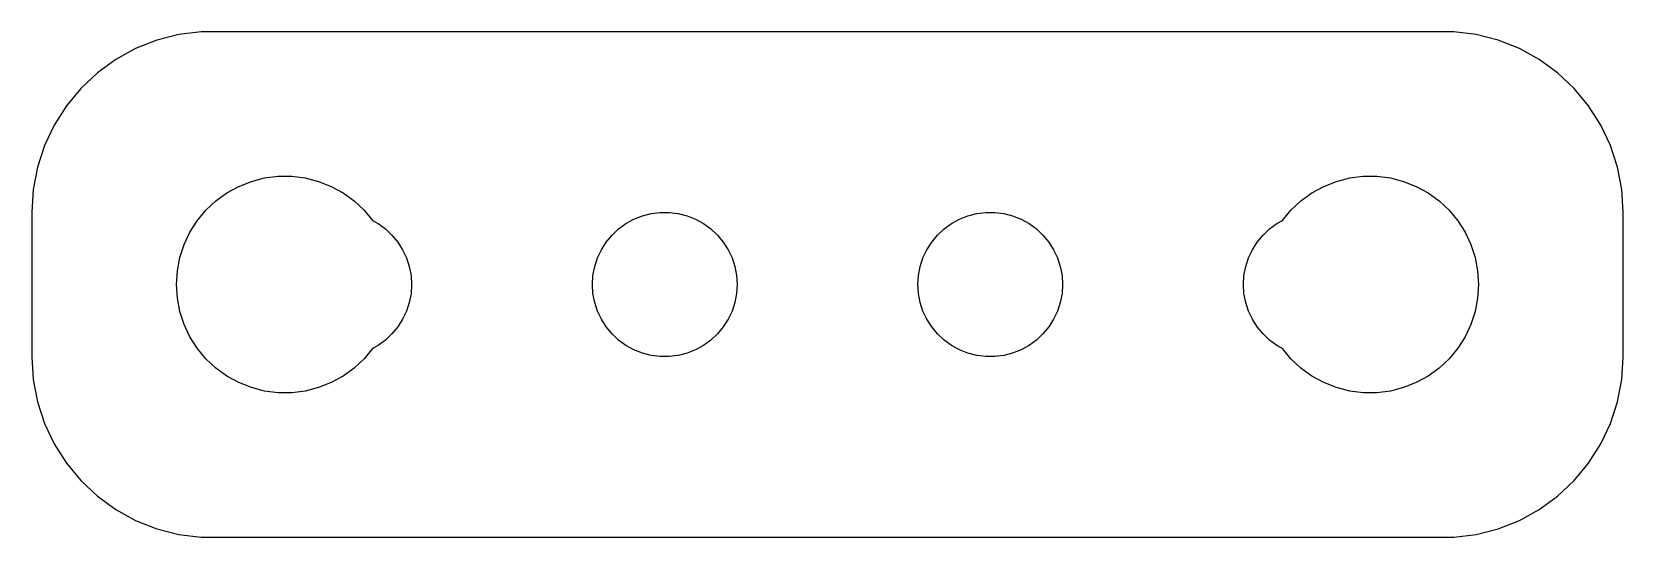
# Model space of a CAD drawing. Header units: metres. Extents: x -22 to 22, y 17 to 31.
import ezdxf

# ---------------------------------------------------------------- set-up
doc = ezdxf.new("R2010")
doc.units = ezdxf.units.M

msp = doc.modelspace()

# ---------------------------------------------------------------- linework, layer by layer
for p, q in [((-17.9369, 30.9114), (-18.5451, 30.7553)), ((-17.3139, 30.9901), (-17.9369, 30.9114)), ((17.3139, 30.9901), (-17.3139, 30.9901)), ((17.9369, 30.9114), (17.3139, 30.9901)), ((18.5451, 30.7553), (17.9369, 30.9114)), ((-19.1289, 30.5241), (-19.6791, 30.2216)), ((-18.5451, 30.7553), (-19.1289, 30.5241)), ((19.1289, 30.5241), (18.5451, 30.7553)), ((19.6791, 30.2216), (19.1289, 30.5241)), ((-19.6791, 30.2216), (-20.1871, 29.8526)), ((20.1871, 29.8526), (19.6791, 30.2216)), ((-20.1871, 29.8526), (-20.6448, 29.4227)), ((20.6448, 29.4227), (20.1871, 29.8526)), ((-20.6448, 29.4227), (-21.0451, 28.9389)), ((21.0451, 28.9389), (20.6448, 29.4227)), ((-21.0451, 28.9389), (-21.3815, 28.4088)), ((21.3815, 28.4088), (21.0451, 28.9389)), ((-21.3815, 28.4088), (-21.6489, 27.8406)), ((21.6489, 27.8406), (21.3815, 28.4088)), ((-21.6489, 27.8406), (-21.8429, 27.2434)), ((21.8429, 27.2434), (21.6489, 27.8406)), ((-21.8429, 27.2434), (-21.9606, 26.6267)), ((-16.2773, 26.7145), (-15.927, 26.8532)), ((-15.927, 26.8532), (-15.5621, 26.9469)), ((-15.5621, 26.9469), (-15.1884, 26.9941)), ((-15.1884, 26.9941), (-14.8116, 26.9941)), ((-14.8116, 26.9941), (-14.4379, 26.9469)), ((-14.4379, 26.9469), (-14.0729, 26.8532)), ((-14.0729, 26.8532), (-13.7227, 26.7145)), ((13.7227, 26.7145), (14.0729, 26.8532)), ((14.0729, 26.8532), (14.4379, 26.9469)), ((14.4379, 26.9469), (14.8116, 26.9941)), ((14.8116, 26.9941), (15.1884, 26.9941)), ((15.1884, 26.9941), (15.5621, 26.9469)), ((15.5621, 26.9469), (15.927, 26.8532)), ((15.927, 26.8532), (16.2773, 26.7145)), ((21.9606, 26.6267), (21.8429, 27.2434)), ((-21.9606, 26.6267), (-22, 26)), ((-16.9123, 26.3115), (-16.6075, 26.533)), ((-16.6075, 26.533), (-16.2773, 26.7145)), ((-13.7227, 26.7145), (-13.3925, 26.533)), ((-13.3925, 26.533), (-13.0877, 26.3115)), ((13.0877, 26.3115), (13.3925, 26.533)), ((13.3925, 26.533), (13.7227, 26.7145)), ((16.2773, 26.7145), (16.6075, 26.533)), ((16.6075, 26.533), (16.9123, 26.3115)), ((22, 26), (21.9606, 26.6267)), ((-22, 26), (-22, 22)), ((-17.427, 25.7634), (-17.1869, 26.0536)), ((-17.1869, 26.0536), (-16.9123, 26.3115)), ((-13.0877, 26.3115), (-12.8131, 26.0536)), ((-12.8131, 26.0536), (-12.5802, 25.7721)), ((-5.11803, 25.9021), (-4.87476, 25.9646)), ((-4.87476, 25.9646), (-4.62558, 25.996)), ((-4.62558, 25.996), (-4.3744, 25.996)), ((-4.3744, 25.996), (-4.12523, 25.9646)), ((-4.12523, 25.9646), (-3.88196, 25.9021)), ((3.88196, 25.9021), (4.12523, 25.9646)), ((4.12523, 25.9646), (4.3744, 25.996)), ((4.3744, 25.996), (4.62558, 25.996)), ((4.62558, 25.996), (4.87476, 25.9646)), ((4.87476, 25.9646), (5.11803, 25.9021)), ((12.5802, 25.7721), (12.8131, 26.0536)), ((12.8131, 26.0536), (13.0877, 26.3115)), ((16.9123, 26.3115), (17.1869, 26.0536)), ((17.1869, 26.0536), (17.427, 25.7634)), ((22, 22), (22, 26)), ((-17.6289, 25.4453), (-17.427, 25.7634)), ((-12.5802, 25.7721), (-12.4283, 25.6886)), ((-12.4283, 25.6886), (-12.2251, 25.541)), ((-12.2251, 25.541), (-12.0421, 25.3691)), ((-5.95793, 25.3691), (-5.77484, 25.541)), ((-5.77484, 25.541), (-5.57164, 25.6886)), ((-5.57164, 25.6886), (-5.35155, 25.8096)), ((-5.35155, 25.8096), (-5.11803, 25.9021)), ((-3.88196, 25.9021), (-3.64844, 25.8096)), ((-3.64844, 25.8096), (-3.42834, 25.6886)), ((-3.42834, 25.6886), (-3.22514, 25.541)), ((-3.22514, 25.541), (-3.04205, 25.3691)), ((3.04205, 25.3691), (3.22514, 25.541)), ((3.22514, 25.541), (3.42834, 25.6886)), ((3.42834, 25.6886), (3.64844, 25.8096)), ((3.64844, 25.8096), (3.88196, 25.9021)), ((5.11803, 25.9021), (5.35155, 25.8096)), ((5.35155, 25.8096), (5.57164, 25.6886)), ((5.57164, 25.6886), (5.77484, 25.541)), ((5.77484, 25.541), (5.95793, 25.3691)), ((12.0421, 25.3691), (12.2251, 25.541)), ((12.2251, 25.541), (12.4283, 25.6886)), ((12.4283, 25.6886), (12.5802, 25.7721)), ((17.427, 25.7634), (17.6289, 25.4453)), ((-17.9057, 24.7461), (-17.7893, 25.1044)), ((-17.7893, 25.1044), (-17.6289, 25.4453)), ((-12.0421, 25.3691), (-11.882, 25.1756)), ((-11.882, 25.1756), (-11.7474, 24.9635)), ((-6.25261, 24.9635), (-6.11803, 25.1756)), ((-6.11803, 25.1756), (-5.95793, 25.3691)), ((-3.04205, 25.3691), (-2.88196, 25.1756)), ((-2.88196, 25.1756), (-2.74738, 24.9635)), ((2.74738, 24.9635), (2.88196, 25.1756)), ((2.88196, 25.1756), (3.04205, 25.3691)), ((5.95793, 25.3691), (6.11803, 25.1756)), ((6.11803, 25.1756), (6.25261, 24.9635)), ((11.7474, 24.9635), (11.882, 25.1756)), ((11.882, 25.1756), (12.0421, 25.3691)), ((17.6289, 25.4453), (17.7893, 25.1044)), ((17.7893, 25.1044), (17.9057, 24.7461)), ((-17.9763, 24.376), (-17.9057, 24.7461)), ((-11.7474, 24.9635), (-11.6404, 24.7362)), ((-11.6404, 24.7362), (-11.5628, 24.4974)), ((-6.43716, 24.4974), (-6.35954, 24.7362)), ((-6.35954, 24.7362), (-6.25261, 24.9635)), ((-2.74738, 24.9635), (-2.64044, 24.7362)), ((-2.64044, 24.7362), (-2.56282, 24.4974)), ((2.56282, 24.4974), (2.64044, 24.7362)), ((2.64044, 24.7362), (2.74738, 24.9635)), ((6.25261, 24.9635), (6.35954, 24.7362)), ((6.35954, 24.7362), (6.43716, 24.4974)), ((11.5628, 24.4974), (11.6404, 24.7362)), ((11.6404, 24.7362), (11.7474, 24.9635)), ((17.9057, 24.7461), (17.9763, 24.376)), ((-18, 24), (-17.9763, 24.376)), ((-11.5628, 24.4974), (-11.5158, 24.2507)), ((-11.5158, 24.2507), (-11.5, 24)), ((-6.5, 24), (-6.48422, 24.2507)), ((-6.48422, 24.2507), (-6.43716, 24.4974)), ((-2.56282, 24.4974), (-2.51576, 24.2507)), ((-2.51576, 24.2507), (-2.5, 24)), ((2.5, 24), (2.51576, 24.2507)), ((2.51576, 24.2507), (2.56282, 24.4974)), ((6.43716, 24.4974), (6.48422, 24.2507)), ((6.48422, 24.2507), (6.5, 24)), ((11.5, 24), (11.5158, 24.2507)), ((11.5158, 24.2507), (11.5628, 24.4974)), ((17.9763, 24.376), (18, 24)), ((-17.9763, 23.624), (-18, 24)), ((-11.5, 24), (-11.5158, 23.7493)), ((-6.48422, 23.7493), (-6.5, 24)), ((-2.5, 24), (-2.51576, 23.7493)), ((2.51576, 23.7493), (2.5, 24)), ((6.5, 24), (6.48422, 23.7493)), ((11.5158, 23.7493), (11.5, 24)), ((18, 24), (17.9763, 23.624)), ((-17.9057, 23.2539), (-17.9763, 23.624)), ((-11.5628, 23.5026), (-11.6404, 23.2638)), ((-11.5158, 23.7493), (-11.5628, 23.5026)), ((-6.43716, 23.5026), (-6.48422, 23.7493)), ((-6.35954, 23.2638), (-6.43716, 23.5026)), ((-2.56282, 23.5026), (-2.64044, 23.2638)), ((-2.51576, 23.7493), (-2.56282, 23.5026)), ((2.56282, 23.5026), (2.51576, 23.7493)), ((2.64044, 23.2638), (2.56282, 23.5026)), ((6.43716, 23.5026), (6.35954, 23.2638)), ((6.48422, 23.7493), (6.43716, 23.5026)), ((11.5628, 23.5026), (11.5158, 23.7493)), ((11.6404, 23.2638), (11.5628, 23.5026)), ((17.9763, 23.624), (17.9057, 23.2539)), ((-17.7893, 22.8956), (-17.9057, 23.2539)), ((-17.6289, 22.5547), (-17.7893, 22.8956)), ((-11.7474, 23.0365), (-11.882, 22.8244)), ((-11.6404, 23.2638), (-11.7474, 23.0365)), ((-6.25261, 23.0365), (-6.35954, 23.2638)), ((-6.11803, 22.8244), (-6.25261, 23.0365)), ((-2.74738, 23.0365), (-2.88196, 22.8244)), ((-2.64044, 23.2638), (-2.74738, 23.0365)), ((2.74738, 23.0365), (2.64044, 23.2638)), ((2.88196, 22.8244), (2.74738, 23.0365)), ((6.25261, 23.0365), (6.11803, 22.8244)), ((6.35954, 23.2638), (6.25261, 23.0365)), ((11.7474, 23.0365), (11.6404, 23.2638)), ((11.882, 22.8244), (11.7474, 23.0365)), ((17.7893, 22.8956), (17.6289, 22.5547)), ((17.9057, 23.2539), (17.7893, 22.8956)), ((-17.427, 22.2366), (-17.6289, 22.5547)), ((-12.2251, 22.459), (-12.4283, 22.3114)), ((-12.0421, 22.6309), (-12.2251, 22.459)), ((-11.882, 22.8244), (-12.0421, 22.6309)), ((-5.95793, 22.6309), (-6.11803, 22.8244)), ((-5.77484, 22.459), (-5.95793, 22.6309)), ((-5.57164, 22.3114), (-5.77484, 22.459)), ((-3.22514, 22.459), (-3.42834, 22.3114)), ((-3.04205, 22.6309), (-3.22514, 22.459)), ((-2.88196, 22.8244), (-3.04205, 22.6309)), ((3.04205, 22.6309), (2.88196, 22.8244)), ((3.22514, 22.459), (3.04205, 22.6309)), ((3.42834, 22.3114), (3.22514, 22.459)), ((5.77484, 22.459), (5.57164, 22.3114)), ((5.95793, 22.6309), (5.77484, 22.459)), ((6.11803, 22.8244), (5.95793, 22.6309)), ((12.0421, 22.6309), (11.882, 22.8244)), ((12.2251, 22.459), (12.0421, 22.6309)), ((12.4283, 22.3114), (12.2251, 22.459)), ((17.6289, 22.5547), (17.427, 22.2366)), ((-22, 22), (-21.9606, 21.3733)), ((-17.1869, 21.9464), (-17.427, 22.2366)), ((-12.5802, 22.2279), (-12.8131, 21.9464)), ((-12.4283, 22.3114), (-12.5802, 22.2279)), ((-5.35155, 22.1904), (-5.57164, 22.3114)), ((-5.11803, 22.0979), (-5.35155, 22.1904)), ((-4.87476, 22.0354), (-5.11803, 22.0979)), ((-4.62558, 22.004), (-4.87476, 22.0354)), ((-4.3744, 22.004), (-4.62558, 22.004)), ((-4.12523, 22.0354), (-4.3744, 22.004)), ((-3.88196, 22.0979), (-4.12523, 22.0354)), ((-3.64844, 22.1904), (-3.88196, 22.0979)), ((-3.42834, 22.3114), (-3.64844, 22.1904)), ((3.64844, 22.1904), (3.42834, 22.3114)), ((3.88196, 22.0979), (3.64844, 22.1904)), ((4.12523, 22.0354), (3.88196, 22.0979)), ((4.3744, 22.004), (4.12523, 22.0354)), ((4.62558, 22.004), (4.3744, 22.004)), ((4.87476, 22.0354), (4.62558, 22.004)), ((5.11803, 22.0979), (4.87476, 22.0354)), ((5.35155, 22.1904), (5.11803, 22.0979)), ((5.57164, 22.3114), (5.35155, 22.1904)), ((12.5802, 22.2279), (12.4283, 22.3114)), ((12.8131, 21.9464), (12.5802, 22.2279)), ((17.427, 22.2366), (17.1869, 21.9464)), ((21.9606, 21.3733), (22, 22)), ((-16.9123, 21.6885), (-17.1869, 21.9464)), ((-16.6075, 21.467), (-16.9123, 21.6885)), ((-13.0877, 21.6885), (-13.3925, 21.467)), ((-12.8131, 21.9464), (-13.0877, 21.6885)), ((13.0877, 21.6885), (12.8131, 21.9464)), ((13.3925, 21.467), (13.0877, 21.6885)), ((16.9123, 21.6885), (16.6075, 21.467)), ((17.1869, 21.9464), (16.9123, 21.6885)), ((-21.9606, 21.3733), (-21.8429, 20.7566)), ((-16.2773, 21.2855), (-16.6075, 21.467)), ((-15.927, 21.1468), (-16.2773, 21.2855)), ((-15.5621, 21.0531), (-15.927, 21.1468)), ((-14.0729, 21.1468), (-14.4379, 21.0531)), ((-13.7227, 21.2855), (-14.0729, 21.1468)), ((-13.3925, 21.467), (-13.7227, 21.2855)), ((13.7227, 21.2855), (13.3925, 21.467)), ((14.0729, 21.1468), (13.7227, 21.2855)), ((14.4379, 21.0531), (14.0729, 21.1468)), ((15.927, 21.1468), (15.5621, 21.0531)), ((16.2773, 21.2855), (15.927, 21.1468)), ((16.6075, 21.467), (16.2773, 21.2855)), ((21.8429, 20.7566), (21.9606, 21.3733)), ((-21.8429, 20.7566), (-21.6489, 20.1594)), ((-15.1884, 21.0059), (-15.5621, 21.0531)), ((-14.8116, 21.0059), (-15.1884, 21.0059)), ((-14.4379, 21.0531), (-14.8116, 21.0059)), ((14.8116, 21.0059), (14.4379, 21.0531)), ((15.1884, 21.0059), (14.8116, 21.0059)), ((15.5621, 21.0531), (15.1884, 21.0059)), ((21.6489, 20.1594), (21.8429, 20.7566)), ((-21.6489, 20.1594), (-21.3815, 19.5912)), ((21.3815, 19.5912), (21.6489, 20.1594)), ((-21.3815, 19.5912), (-21.0451, 19.0611)), ((21.0451, 19.0611), (21.3815, 19.5912)), ((-21.0451, 19.0611), (-20.6448, 18.5773)), ((20.6448, 18.5773), (21.0451, 19.0611)), ((-20.6448, 18.5773), (-20.1871, 18.1474)), ((20.1871, 18.1474), (20.6448, 18.5773)), ((-20.1871, 18.1474), (-19.6791, 17.7784)), ((19.6791, 17.7784), (20.1871, 18.1474)), ((-19.6791, 17.7784), (-19.1289, 17.4759)), ((19.1289, 17.4759), (19.6791, 17.7784)), ((-19.1289, 17.4759), (-18.5451, 17.2447)), ((-18.5451, 17.2447), (-17.9369, 17.0886)), ((17.9369, 17.0886), (18.5451, 17.2447)), ((18.5451, 17.2447), (19.1289, 17.4759)), ((-17.9369, 17.0886), (-17.3139, 17.0099)), ((-17.3139, 17.0099), (17.3139, 17.0099)), ((17.3139, 17.0099), (17.9369, 17.0886))]:
    msp.add_line(p, q)

doc.saveas('drawing.dxf')
